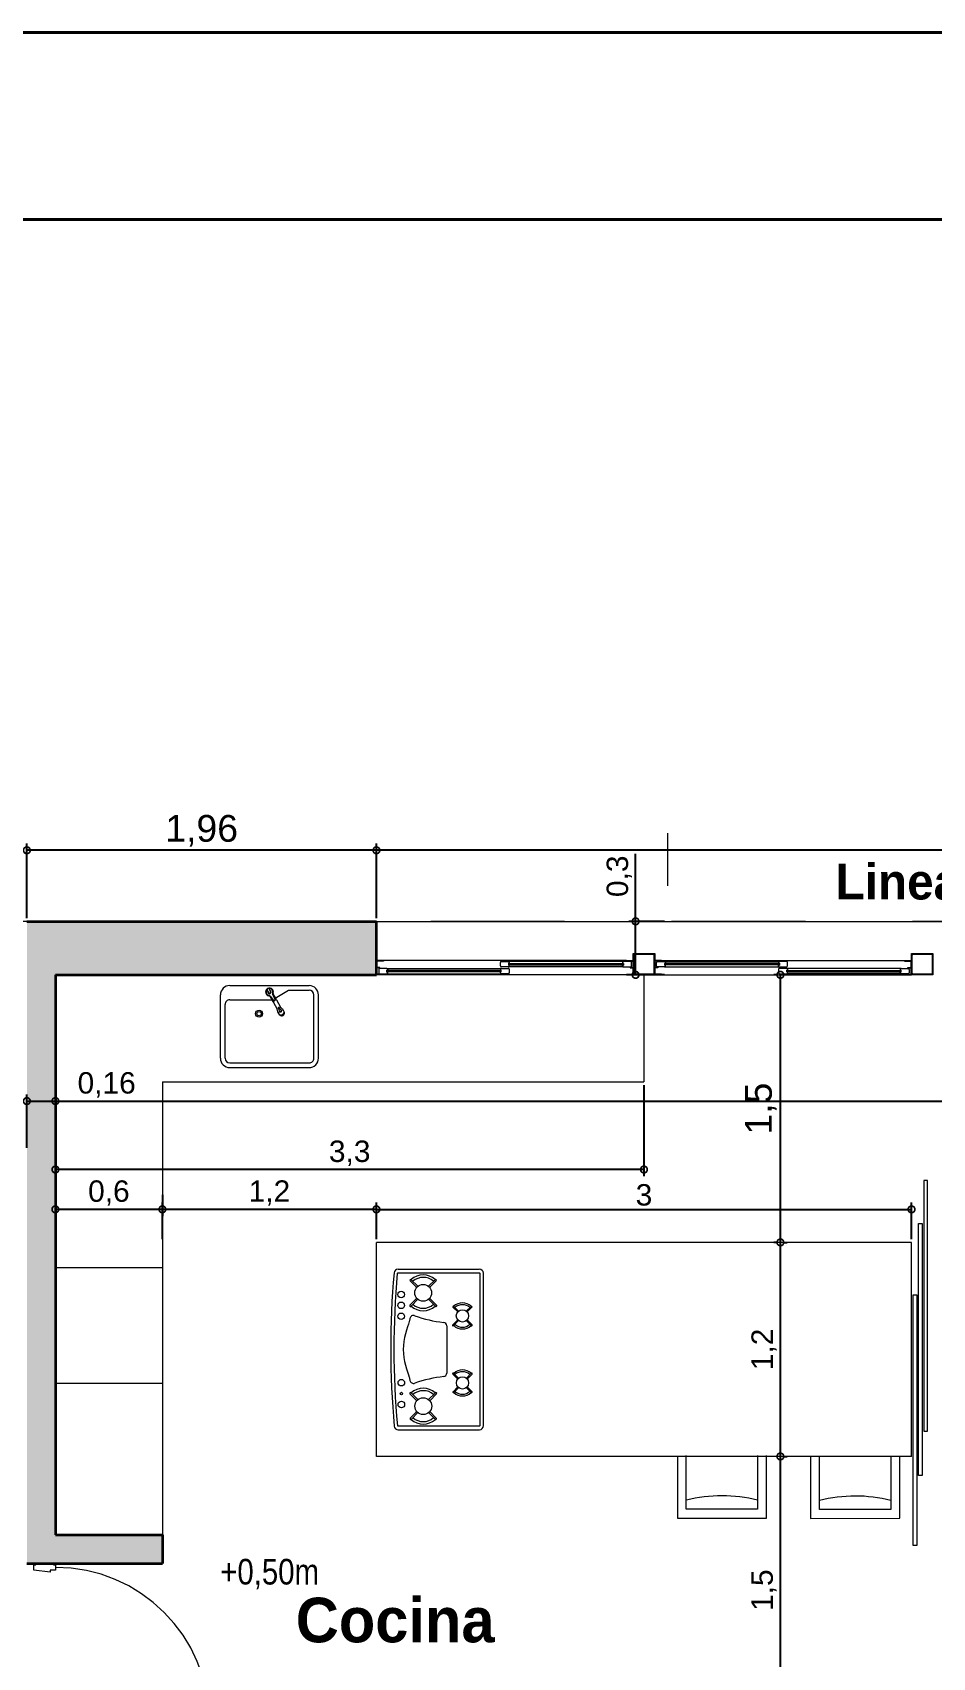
# Model space of a CAD drawing. Header units: millimetres. Extents: x 110427 to 125914, y 76277 to 76441.
# Drawn here: x 114091.39 to 114096.44, y 76341.02 to 76350.13 of the extents above; entities that cross this region are included whole.
import ezdxf

# ---------------------------------------------------------------- set-up
doc = ezdxf.new("R2010")
doc.units = ezdxf.units.MM
doc.linetypes.add('JIS_02_0.7', pattern=[1.35, 0.75, -0.6])
for name, color, linetype, lineweight in [('02_CIVIL_EXIST', 250, 'Continuous', 30), ('03_A CONSTRUIR', 250, 'Continuous', 35), ('04_CIVIL A CONSTRUIR', 250, 'Continuous', 35), ('06_CIVIL VISTAS GRUESA', 244, 'Continuous', 13), ('07_CIVIL VISTAS MEDIA', 143, 'Continuous', 9), ('09_CIVIL PROYECCIONES', 230, 'JIS_02_0.7', 5), ('11_CARPINTERIA Y MOBILIARIO', 141, 'Continuous', 9), ('12_HATCH', 8, 'Continuous', 9), ('12_TEXTOS', 4, 'Continuous', 40), ('13_COTAS', 8, 'Continuous', 9)]:
    doc.layers.add(name, color=color, linetype=linetype, lineweight=lineweight)
doc.layers.add('14_TEXTOS', color=4, linetype='Continuous')
doc.styles.add('JDS1', font='GOTHICB.TTF')
doc.styles.get("Standard").update_dxf_attribs({"font": 'arial.ttf'})
doc.styles.add('Swis721 BT', font='swiss.ttf')
doc.dimstyles.new('ISO-23', dxfattribs={"dimscale": 0.03, "dimtxt": 5, "dimasz": 2.5, "dimexe": 1.25, "dimexo": 0.625, "dimtad": 1, "dimtxsty": 'Swis721 BT', "dimblk": 'DOTSMALL', "dimcen": 2.5, "dimclrt": 150, "dimadec": 0, "dimazin": 0, "dimtfac": 1, "dimtmove": 0, "dimatfit": 3, "dimfxl": 0, "dimarcsym": 0})

# ---------------------------------------------------------------- blocks, each defined once
blk = doc.blocks.new('A$C4B131B44')
at = {"layer": '11_CARPINTERIA Y MOBILIARIO'}
for p, q in [((-0.2806, -0.3635), (-0.2806, 0.092)), ((0.5965, 0.1148), (-0.2577, 0.1148)), ((0.6194, -0.3635), (0.6194, 0.092)), ((-0.0719, 0.0455), (-0.0451, 0.0189)), ((-0.0674, 0.05), (-0.0406, 0.0235)), ((0.0035, 0.0235), (0.0315, 0.0512)), ((0.008, 0.0189), (0.036, 0.0467)), ((0.3307, 0.0189), (0.3027, 0.0467)), ((0.3352, 0.0235), (0.3072, 0.0512)), ((0.4061, 0.05), (0.3794, 0.0235)), ((0.4106, 0.0455), (0.3839, 0.0189)), ((-0.0719, -0.0514), (-0.0451, -0.0248)), ((-0.0674, -0.0559), (-0.0406, -0.0293)), ((0.0035, -0.0293), (0.0315, -0.0571)), ((0.008, -0.0248), (0.036, -0.0526)), ((0.0373, -0.0908), (0.3015, -0.0908)), ((0.3307, -0.0248), (0.3027, -0.0526)), ((0.3352, -0.0293), (0.3072, -0.0571)), ((0.4061, -0.0559), (0.3794, -0.0293)), ((0.4106, -0.0514), (0.3839, -0.0248)), ((-0.2216, -0.1562), (-0.1848, -0.1927)), ((-0.2155, -0.1499), (-0.1786, -0.1865)), ((-0.1179, -0.1865), (-0.0794, -0.1483)), ((-0.1118, -0.1927), (-0.0733, -0.1545)), ((0.4505, -0.1927), (0.412, -0.1545)), ((0.4567, -0.1865), (0.4182, -0.1483)), ((0.5542, -0.1499), (0.5174, -0.1865)), ((0.5604, -0.1562), (0.5236, -0.1927)), ((-0.2216, -0.2894), (-0.1848, -0.2528)), ((-0.2155, -0.2956), (-0.1786, -0.2591)), ((-0.1179, -0.2591), (-0.0794, -0.2973)), ((-0.1118, -0.2528), (-0.0733, -0.291)), ((0.4505, -0.2528), (0.412, -0.291)), ((0.4567, -0.2591), (0.4182, -0.2973)), ((0.5542, -0.2956), (0.5174, -0.2591)), ((0.5604, -0.2894), (0.5236, -0.2528))]:
    blk.add_line(p, q, dxfattribs=at)
blk.add_lwpolyline([(0.5994, -0.3635, -0.419031), (0.5965, -0.3663, -0.044114), (-0.2577, -0.3663, -0.419031), (-0.2606, -0.3635), (-0.2606, 0.092, -0.414214), (-0.2577, 0.0948), (0.5965, 0.0948, -0.414214), (0.5994, 0.092)], format="xyb", close=True, dxfattribs=at)
for centre, radius in [((-0.0185, -0.0029), 0.0344), ((0.3573, -0.0029), 0.0344), ((-0.1483, -0.2228), 0.0473), ((0.4871, -0.2228), 0.0473), ((-0.1394, -0.3457), 0.0184), ((-0.0781, -0.3457), 0.0184), ((-0.0168, -0.3457), 0.0184), ((0.3555, -0.3457), 0.0184), ((0.4168, -0.3457), 0.00737), ((0.4781, -0.3457), 0.0184)]:
    blk.add_circle(centre, radius, dxfattribs=at)
for centre, radius, start, end in [((-0.2577, 0.092), 0.0229, 90, 180), ((0.5965, 0.092), 0.0229, 0, 90), ((-0.0185, -0.0029), 0.0729, 137.6275, 222.3725), ((-0.0185, -0.0029), 0.0631, 138.11325, 221.88675), ((-0.0696, 0.0478), 0.00318, 45.22003, 225.22003), ((-0.0185, -0.0029), 0.0631, 318.11325, 41.88675), ((0.0338, 0.049), 0.00318, 314.77997, 134.77997), ((-0.0185, -0.0029), 0.0729, 317.72288, 42.27712), ((0.3573, -0.0029), 0.0729, 137.72288, 222.27712), ((0.3573, -0.0029), 0.0631, 138.11325, 221.88675), ((0.305, 0.049), 0.00318, 45.22003, 225.22003), ((0.3573, -0.0029), 0.0631, 318.11325, 41.88675), ((0.4084, 0.0478), 0.00318, 314.77997, 134.77997), ((0.3573, -0.0029), 0.0729, 317.6275, 42.3725), ((-0.0696, -0.0536), 0.00318, 134.77997, 314.77997), ((0.0373, -0.1108), 0.02, 90, 172.76677), ((0.0338, -0.0548), 0.00318, 225.22003, 45.22003), ((0.3015, -0.1108), 0.02, 7.23323, 90), ((0.305, -0.0548), 0.00318, 134.77997, 314.77997), ((0.4084, -0.0536), 0.00318, 225.22003, 45.22003), ((-0.1483, -0.2228), 0.1003, 137.6275, 222.3725), ((-0.1483, -0.2228), 0.0867, 138.11325, 221.88675), ((-0.2185, -0.153), 0.00438, 45.22003, 225.22003), ((-0.1483, -0.2228), 0.0867, 318.11325, 41.88675), ((-0.0764, -0.1514), 0.00438, 314.77997, 134.77997), ((-0.1483, -0.2228), 0.1003, 317.72288, 42.27712), ((-0.6829, -0.033), 0.7044, 340.35872, 353.87019), ((1.0217, -0.033), 0.7044, 186.12981, 199.64128), ((0.4871, -0.2228), 0.1003, 137.72288, 222.27712), ((0.4871, -0.2228), 0.0867, 138.11325, 221.88675), ((0.4151, -0.1514), 0.00438, 45.22003, 225.22003), ((0.4871, -0.2228), 0.0867, 318.11325, 41.88675), ((0.5573, -0.153), 0.00438, 314.77997, 134.77997), ((0.4871, -0.2228), 0.1003, 317.6275, 42.3725), ((-0.0011, -0.2776), 0.02, 156.94499, 262.07462), ((0.3399, -0.2776), 0.02, 277.92538, 23.05501), ((-0.2577, -0.3635), 0.0229, 180, 262.81617), ((-0.2185, -0.2925), 0.00438, 134.77997, 314.77997), ((-0.0764, -0.2941), 0.00438, 225.22003, 45.22003), ((0.4151, -0.2941), 0.00438, 134.77997, 314.77997), ((0.5573, -0.2925), 0.00438, 225.22003, 45.22003), ((0.5965, -0.3635), 0.0229, 277.18383, 0), ((0.1694, 4.4649), 4.87, 264.93463, 275.06537)]:
    blk.add_arc(centre, radius, start, end, dxfattribs=at)
blk.add_open_spline([(-0.0038, -0.2974), (0.0039, -0.2985), (0.0373, -0.3079), (0.1694, -0.3588), (0.3014, -0.3079), (0.3349, -0.2985), (0.3426, -0.2974)], degree=3, knots=[0.0270107, 0.0270107, 0.0270107, 0.0270107, 0.0505112, 0.2042843, 0.3580574, 0.381558, 0.381558, 0.381558, 0.381558], dxfattribs=at)
blk = doc.blocks.new('_DotSmall')
at = {"color": 0, "linetype": 'ByBlock', "const_width": 0.5}
blk.add_lwpolyline([(-0.0625, 0, 1), (0.0625, 0, 1)], format="xyb", close=True, dxfattribs=at)
blk = doc.blocks.new('*D549')
at = {"layer": '13_COTAS', "color": 0, "lineweight": -2}
for p, q in [((114091.523, 76344.8306), (114091.523, 76344.1041)), ((114091.523, 76344.1416), (114103.943, 76344.1416)), ((114103.943, 76343.9502), (114103.943, 76344.1791))]:
    blk.add_line(p, q, dxfattribs=at)
at = {"layer": 'Defpoints', "color": 0}
for p in [(114091.523, 76344.8493), (114103.943, 76344.1416), (114103.943, 76343.9314)]:
    blk.add_point(p, dxfattribs=at)
at = {"layer": '13_COTAS', "color": 0, "lineweight": -2, "xscale": 0.075, "yscale": 0.075, "zscale": 0.075, "rotation": 180}
blk.add_blockref('_DotSmall', (114091.523, 76344.1416), dxfattribs=at)
at = {"layer": '13_COTAS', "color": 0, "lineweight": -2, "xscale": 0.075, "yscale": 0.075, "zscale": 0.075}
blk.add_blockref('_DotSmall', (114103.943, 76344.1416), dxfattribs=at)
at = {"layer": '13_COTAS', "color": 150, "insert": (114097.733, 76344.2508), "char_height": 0.15, "attachment_point": 5, "style": 'Swis721 BT'}
blk.add_mtext('12,42', dxfattribs=at)
blk = doc.blocks.new('*D552')
at = {"layer": '13_COTAS', "color": 0, "lineweight": -2}
for p, q in [((114091.363, 76343.8804), (114091.363, 76344.1791)), ((114091.363, 76344.1416), (114091.523, 76344.1416)), ((114091.523, 76343.8804), (114091.523, 76344.1791)), ((114091.523, 76344.1416), (114091.9841, 76344.1416))]:
    blk.add_line(p, q, dxfattribs=at)
at = {"layer": 'Defpoints', "color": 0}
for p in [(114091.523, 76344.1416), (114091.363, 76343.8616), (114091.523, 76343.8616)]:
    blk.add_point(p, dxfattribs=at)
at = {"layer": '13_COTAS', "color": 0, "lineweight": -2, "xscale": 0.075, "yscale": 0.075, "zscale": 0.075, "rotation": 180}
blk.add_blockref('_DotSmall', (114091.363, 76344.1416), dxfattribs=at)
at = {"layer": '13_COTAS', "color": 0, "lineweight": -2, "xscale": 0.075, "yscale": 0.075, "zscale": 0.075}
blk.add_blockref('_DotSmall', (114091.523, 76344.1416), dxfattribs=at)
at = {"layer": '13_COTAS', "color": 150, "insert": (114091.8104, 76344.2327), "char_height": 0.12, "attachment_point": 5, "style": 'Swis721 BT'}
blk.add_mtext('0,16', dxfattribs=at)
blk = doc.blocks.new('*D533')
at = {"layer": '13_COTAS', "color": 0, "lineweight": -2}
for p, q in [((114095.5878, 76340.6492), (114095.5878, 76342.1493)), ((114095.6065, 76342.1493), (114095.6253, 76342.1493)), ((114095.6065, 76340.6492), (114095.6253, 76340.6492))]:
    blk.add_line(p, q, dxfattribs=at)
at = {"layer": 'Defpoints', "color": 0}
for p in [(114095.5878, 76342.1493), (114095.5878, 76342.1493), (114095.5878, 76340.6492)]:
    blk.add_point(p, dxfattribs=at)
at = {"layer": '13_COTAS', "color": 0, "lineweight": -2, "xscale": 0.075, "yscale": 0.075, "zscale": 0.075}
for p, rotation in [((114095.5878, 76342.1493), 90), ((114095.5878, 76340.6492), 270)]:
    blk.add_blockref('_DotSmall', p, dxfattribs=dict(at, rotation=rotation))
at = {"layer": '13_COTAS', "color": 150, "insert": (114095.4967, 76341.3993), "char_height": 0.12, "attachment_point": 5, "rotation": 90, "style": 'Swis721 BT'}
blk.add_mtext('1,5', dxfattribs=at)
blk = doc.blocks.new('*D534')
at = {"layer": '13_COTAS', "color": 0, "lineweight": -2}
for p, q in [((114095.5878, 76342.1493), (114095.5878, 76343.3493)), ((114095.6065, 76343.3493), (114095.6253, 76343.3493)), ((114095.6065, 76342.1493), (114095.6253, 76342.1493))]:
    blk.add_line(p, q, dxfattribs=at)
at = {"layer": 'Defpoints', "color": 0}
for p in [(114095.5878, 76343.3493), (114095.5878, 76343.3493), (114095.5878, 76342.1493)]:
    blk.add_point(p, dxfattribs=at)
at = {"layer": '13_COTAS', "color": 0, "lineweight": -2, "xscale": 0.075, "yscale": 0.075, "zscale": 0.075}
for p, rotation in [((114095.5878, 76343.3493), 90), ((114095.5878, 76342.1493), 270)]:
    blk.add_blockref('_DotSmall', p, dxfattribs=dict(at, rotation=rotation))
at = {"layer": '13_COTAS', "color": 150, "insert": (114095.4967, 76342.7493), "char_height": 0.12, "attachment_point": 5, "rotation": 90, "style": 'Swis721 BT'}
blk.add_mtext('1,2', dxfattribs=at)
blk = doc.blocks.new('*D572')
at = {"layer": '13_COTAS', "color": 0, "lineweight": -2}
for p, q in [((114094.776, 76345.1493), (114094.776, 76345.5288)), ((114094.9373, 76345.1493), (114094.7385, 76345.1493)), ((114094.776, 76344.8493), (114094.776, 76345.1493)), ((114094.9373, 76344.8493), (114094.7385, 76344.8493))]:
    blk.add_line(p, q, dxfattribs=at)
at = {"layer": 'Defpoints', "color": 0}
for p in [(114094.776, 76345.1493), (114094.9561, 76345.1493), (114094.9561, 76344.8493)]:
    blk.add_point(p, dxfattribs=at)
at = {"layer": '13_COTAS', "color": 0, "lineweight": -2, "xscale": 0.075, "yscale": 0.075, "zscale": 0.075}
for p, rotation in [((114094.776, 76345.1493), 90), ((114094.776, 76344.8493), 270)]:
    blk.add_blockref('_DotSmall', p, dxfattribs=dict(at, rotation=rotation))
at = {"layer": '13_COTAS', "color": 150, "insert": (114094.6849, 76345.402), "char_height": 0.12, "attachment_point": 5, "rotation": 90, "style": 'Swis721 BT'}
blk.add_mtext('0,3', dxfattribs=at)
blk = doc.blocks.new('*D573')
at = {"layer": '13_COTAS', "color": 0, "lineweight": -2}
for p, q in [((114092.123, 76343.368), (114092.123, 76343.5722)), ((114093.323, 76343.368), (114093.323, 76343.5722)), ((114093.323, 76343.5347), (114092.123, 76343.5347))]:
    blk.add_line(p, q, dxfattribs=at)
at = {"layer": 'Defpoints', "color": 0}
for p in [(114092.123, 76343.5347), (114092.123, 76343.3493), (114093.323, 76343.3493)]:
    blk.add_point(p, dxfattribs=at)
at = {"layer": '13_COTAS', "color": 0, "lineweight": -2, "xscale": 0.075, "yscale": 0.075, "zscale": 0.075, "rotation": 180}
blk.add_blockref('_DotSmall', (114092.123, 76343.5347), dxfattribs=at)
at = {"layer": '13_COTAS', "color": 0, "lineweight": -2, "xscale": 0.075, "yscale": 0.075, "zscale": 0.075}
blk.add_blockref('_DotSmall', (114093.323, 76343.5347), dxfattribs=at)
at = {"layer": '13_COTAS', "color": 150, "insert": (114092.723, 76343.6258), "char_height": 0.12, "attachment_point": 5, "style": 'Swis721 BT'}
blk.add_mtext('1,2', dxfattribs=at)
blk = doc.blocks.new('*D574')
at = {"layer": '13_COTAS', "color": 0, "lineweight": -2}
for p, q in [((114091.523, 76343.616), (114091.523, 76343.4972)), ((114092.123, 76343.616), (114092.123, 76343.4972)), ((114092.123, 76343.5347), (114091.523, 76343.5347))]:
    blk.add_line(p, q, dxfattribs=at)
at = {"layer": 'Defpoints', "color": 0}
for p in [(114091.523, 76343.6347), (114092.123, 76343.6347), (114091.523, 76343.5347)]:
    blk.add_point(p, dxfattribs=at)
at = {"layer": '13_COTAS', "color": 0, "lineweight": -2, "xscale": 0.075, "yscale": 0.075, "zscale": 0.075, "rotation": 180}
blk.add_blockref('_DotSmall', (114091.523, 76343.5347), dxfattribs=at)
at = {"layer": '13_COTAS', "color": 0, "lineweight": -2, "xscale": 0.075, "yscale": 0.075, "zscale": 0.075}
blk.add_blockref('_DotSmall', (114092.123, 76343.5347), dxfattribs=at)
at = {"layer": '13_COTAS', "color": 150, "insert": (114091.823, 76343.6258), "char_height": 0.12, "attachment_point": 5, "style": 'Swis721 BT'}
blk.add_mtext('0,6', dxfattribs=at)
blk = doc.blocks.new('*D586')
at = {"layer": '06_CIVIL VISTAS GRUESA', "color": 0, "lineweight": -2}
for p, q in [((114093.323, 76345.1681), (114093.323, 76345.5852)), ((114103.943, 76345.1681), (114103.943, 76345.5852)), ((114103.943, 76345.5477), (114093.323, 76345.5477))]:
    blk.add_line(p, q, dxfattribs=at)
at = {"layer": 'Defpoints', "color": 0}
for p in [(114093.323, 76345.5477), (114093.323, 76345.1493), (114103.943, 76345.1493)]:
    blk.add_point(p, dxfattribs=at)
at = {"layer": '06_CIVIL VISTAS GRUESA', "color": 0, "lineweight": -2, "xscale": 0.075, "yscale": 0.075, "zscale": 0.075}
for p, rotation in [((114093.323, 76345.5477), 180.0000001953298), ((114103.943, 76345.5477), 1.953298323087438e-07)]:
    blk.add_blockref('_DotSmall', p, dxfattribs=dict(at, rotation=rotation))
at = {"layer": '06_CIVIL VISTAS GRUESA', "color": 150, "insert": (114098.633, 76345.6568), "char_height": 0.15, "attachment_point": 5, "rotation": 0, "style": 'Swis721 BT'}
blk.add_mtext('10,60', dxfattribs=at)
blk = doc.blocks.new('*D587')
at = {"layer": '06_CIVIL VISTAS GRUESA', "color": 0, "lineweight": -2}
for p, q in [((114091.363, 76345.1681), (114091.363, 76345.5852)), ((114093.323, 76345.1681), (114093.323, 76345.5852)), ((114093.323, 76345.5477), (114091.363, 76345.5477))]:
    blk.add_line(p, q, dxfattribs=at)
at = {"layer": 'Defpoints', "color": 0}
for p in [(114091.363, 76345.5477), (114091.363, 76345.1493), (114093.323, 76345.1493)]:
    blk.add_point(p, dxfattribs=at)
at = {"layer": '06_CIVIL VISTAS GRUESA', "color": 0, "lineweight": -2, "xscale": 0.075, "yscale": 0.075, "zscale": 0.075}
for p, rotation in [((114091.363, 76345.5477), 180.000001058369), ((114093.323, 76345.5477), 1.058368992445935e-06)]:
    blk.add_blockref('_DotSmall', p, dxfattribs=dict(at, rotation=rotation))
at = {"layer": '06_CIVIL VISTAS GRUESA', "color": 150, "insert": (114092.343, 76345.6568), "char_height": 0.15, "attachment_point": 5, "rotation": 0, "style": 'Swis721 BT'}
blk.add_mtext('1,96', dxfattribs=at)
blk = doc.blocks.new('*D600')
at = {"layer": '13_COTAS', "color": 0, "lineweight": -2}
for p, q in [((114093.323, 76343.368), (114093.323, 76343.5722)), ((114096.323, 76343.368), (114096.323, 76343.5722)), ((114093.323, 76343.5347), (114096.323, 76343.5347))]:
    blk.add_line(p, q, dxfattribs=at)
at = {"layer": 'Defpoints', "color": 0}
for p in [(114096.323, 76343.5347), (114093.323, 76343.3493), (114096.323, 76343.3493)]:
    blk.add_point(p, dxfattribs=at)
at = {"layer": '13_COTAS', "color": 0, "lineweight": -2, "xscale": 0.075, "yscale": 0.075, "zscale": 0.075, "rotation": 180}
blk.add_blockref('_DotSmall', (114093.323, 76343.5347), dxfattribs=at)
at = {"layer": '13_COTAS', "color": 0, "lineweight": -2, "xscale": 0.075, "yscale": 0.075, "zscale": 0.075}
blk.add_blockref('_DotSmall', (114096.323, 76343.5347), dxfattribs=at)
at = {"layer": '13_COTAS', "color": 150, "insert": (114094.823, 76343.6151), "char_height": 0.12, "attachment_point": 5, "style": 'Swis721 BT'}
blk.add_mtext('3', dxfattribs=at)
blk = doc.blocks.new('*D617')
at = {"layer": '13_COTAS', "color": 0, "lineweight": -2}
for p, q in [((114091.523, 76344.2306), (114091.523, 76343.7205)), ((114094.823, 76344.2306), (114094.823, 76343.7205)), ((114094.823, 76343.758), (114091.523, 76343.758))]:
    blk.add_line(p, q, dxfattribs=at)
at = {"layer": 'Defpoints', "color": 0}
for p in [(114091.523, 76344.2493), (114094.823, 76344.2493), (114091.523, 76343.758)]:
    blk.add_point(p, dxfattribs=at)
at = {"layer": '13_COTAS', "color": 0, "lineweight": -2, "xscale": 0.075, "yscale": 0.075, "zscale": 0.075, "rotation": 180}
blk.add_blockref('_DotSmall', (114091.523, 76343.758), dxfattribs=at)
at = {"layer": '13_COTAS', "color": 0, "lineweight": -2, "xscale": 0.075, "yscale": 0.075, "zscale": 0.075}
blk.add_blockref('_DotSmall', (114094.823, 76343.758), dxfattribs=at)
at = {"layer": '13_COTAS', "color": 150, "insert": (114093.173, 76343.8491), "char_height": 0.12, "attachment_point": 5, "style": 'Swis721 BT'}
blk.add_mtext('3,3', dxfattribs=at)
blk = doc.blocks.new('*D544')
at = {"layer": '13_COTAS', "color": 0, "lineweight": -2}
for p, q in [((114095.5734, 76344.8494), (114095.5503, 76344.8494)), ((114095.5878, 76343.3493), (114095.5878, 76344.8494)), ((114095.5737, 76343.3493), (114095.5503, 76343.3493))]:
    blk.add_line(p, q, dxfattribs=at)
at = {"layer": 'Defpoints', "color": 0}
for p in [(114095.5878, 76344.8494), (114095.5921, 76344.8494), (114095.5925, 76343.3493)]:
    blk.add_point(p, dxfattribs=at)
at = {"layer": '13_COTAS', "color": 0, "lineweight": -2, "xscale": 0.075, "yscale": 0.075, "zscale": 0.075}
for p, rotation in [((114095.5878, 76344.8494), 90), ((114095.5878, 76343.3493), 270)]:
    blk.add_blockref('_DotSmall', p, dxfattribs=dict(at, rotation=rotation))
at = {"layer": '13_COTAS', "color": 150, "insert": (114095.4786, 76344.0994), "char_height": 0.15, "attachment_point": 5, "rotation": 90, "style": 'Swis721 BT'}
blk.add_mtext('1,5', dxfattribs=at)

msp = doc.modelspace()

# ---------------------------------------------------------------- hatches: boundary and pattern name
at = {"layer": '12_HATCH'}
h = msp.add_hatch(color=1, dxfattribs=at)
h.dxf.hatch_style = 1
h.paths.add_polyline_path([(114091.523, 76344.8493), (114093.323, 76344.8493), (114093.323, 76345.1493), (114091.363, 76345.1493), (114091.363, 76341.5492), (114092.123, 76341.5492), (114092.123, 76341.7092), (114091.523, 76341.7092)])

# ---------------------------------------------------------------- linework, layer by layer
at = {"layer": '02_CIVIL_EXIST', "lineweight": 40}
for points in [[(114075.2037, 76350.1329), (114119.2165, 76350.1329), (114119.2165, 76319.0095), (114075.2037, 76319.0095)], [(114077.8235, 76349.085), (114118.1686, 76349.085), (114118.1686, 76320.0575), (114077.8235, 76320.0575)]]:
    msp.add_lwpolyline(points, close=True, dxfattribs=at)
at = {"layer": '03_A CONSTRUIR'}
msp.add_line((114091.523, 76344.8493), (114091.523, 76341.7092), dxfattribs=at)
at = {"layer": '04_CIVIL A CONSTRUIR'}
for p, q in [((114091.363, 76345.1493), (114093.323, 76345.1493)), ((114093.323, 76344.8493), (114093.323, 76345.1493)), ((114091.523, 76344.8493), (114092.013, 76344.8493)), ((114091.523, 76344.8493), (114093.323, 76344.8493)), ((114091.523, 76341.7092), (114092.123, 76341.7092)), ((114092.123, 76341.7092), (114092.123, 76341.5492)), ((114091.363, 76341.5492), (114092.123, 76341.5492))]:
    msp.add_line(p, q, dxfattribs=at)
at = {"layer": '07_CIVIL VISTAS MEDIA'}
for p, q in [((114093.323, 76345.1493), (114103.943, 76345.1493)), ((114093.3629, 76344.8494), (114093.3229, 76344.8494)), ((114093.363, 76344.9294), (114093.323, 76344.9294)), ((114094.7655, 76344.8493), (114093.323, 76344.8493)), ((114094.7255, 76344.9294), (114093.3231, 76344.9294)), ((114093.326, 76344.9254), (114093.3259, 76344.8919)), ((114093.3259, 76344.8869), (114093.3259, 76344.8534)), ((114093.3429, 76344.8909), (114093.3269, 76344.8909)), ((114093.3429, 76344.8879), (114093.3269, 76344.8879)), ((114093.3629, 76344.8524), (114093.3269, 76344.8524)), ((114093.363, 76344.9264), (114093.327, 76344.9264)), ((114093.3359, 76344.8803), (114093.3359, 76344.86)), ((114093.3811, 76344.8851), (114093.3408, 76344.8851)), ((114093.3408, 76344.8551), (114093.3811, 76344.8551)), ((114093.3429, 76344.8879), (114093.3429, 76344.8909)), ((114093.3629, 76344.8494), (114093.3629, 76344.8524)), ((114093.363, 76344.9294), (114093.363, 76344.9264)), ((114093.3811, 76344.8851), (114094.0228, 76344.8857)), ((114093.385, 76344.875), (114093.3811, 76344.875)), ((114093.3811, 76344.8653), (114093.3811, 76344.875)), ((114093.3811, 76344.8653), (114093.385, 76344.8653)), ((114094.0219, 76344.8747), (114093.382, 76344.8741)), ((114093.382, 76344.8661), (114093.382, 76344.8741)), ((114094.0219, 76344.8667), (114093.382, 76344.8661)), ((114093.3826, 76344.8554), (114094.0228, 76344.8557)), ((114093.386, 76344.8803), (114093.386, 76344.876)), ((114093.386, 76344.86), (114093.386, 76344.8643)), ((114094.0179, 76344.8808), (114094.0179, 76344.8766)), ((114094.0179, 76344.8606), (114094.0179, 76344.8648)), ((114094.018, 76344.8991), (114094.018, 76344.9193)), ((114094.0189, 76344.8756), (114094.0228, 76344.8756)), ((114094.0228, 76344.8658), (114094.0189, 76344.8658)), ((114094.0219, 76344.8667), (114094.0219, 76344.8747)), ((114094.0228, 76344.9242), (114094.0631, 76344.9242)), ((114094.0631, 76344.8942), (114094.0228, 76344.8942)), ((114094.0228, 76344.8857), (114094.0631, 76344.8857)), ((114094.0228, 76344.8658), (114094.0228, 76344.8756)), ((114094.0631, 76344.8557), (114094.0228, 76344.8557)), ((114094.7074, 76344.9237), (114094.0631, 76344.9242)), ((114094.0631, 76344.914), (114094.067, 76344.914)), ((114094.0631, 76344.914), (114094.0631, 76344.9043)), ((114094.067, 76344.9043), (114094.0631, 76344.9043)), ((114094.7074, 76344.8937), (114094.0631, 76344.8942)), ((114094.064, 76344.9132), (114094.7065, 76344.9127)), ((114094.064, 76344.9132), (114094.064, 76344.9052)), ((114094.064, 76344.9052), (114094.7065, 76344.9047)), ((114094.068, 76344.9193), (114094.068, 76344.915)), ((114094.068, 76344.899), (114094.068, 76344.9033)), ((114094.068, 76344.8808), (114094.068, 76344.8605)), ((114094.7025, 76344.9188), (114094.7025, 76344.9145)), ((114094.7025, 76344.8985), (114094.7025, 76344.9028)), ((114094.7074, 76344.9135), (114094.7035, 76344.9135)), ((114094.7035, 76344.9038), (114094.7074, 76344.9038)), ((114094.7065, 76344.9127), (114094.7065, 76344.9047)), ((114094.7477, 76344.9237), (114094.7074, 76344.9237)), ((114094.7074, 76344.9135), (114094.7074, 76344.9038)), ((114094.7074, 76344.8937), (114094.7477, 76344.8937)), ((114094.7255, 76344.9294), (114094.7655, 76344.9294)), ((114094.7255, 76344.9294), (114094.7255, 76344.9264)), ((114094.7255, 76344.9264), (114094.7615, 76344.9264)), ((114094.7255, 76344.8524), (114094.7615, 76344.8524)), ((114094.7255, 76344.8494), (114094.7255, 76344.8524)), ((114094.7255, 76344.8494), (114094.7655, 76344.8494)), ((114094.7455, 76344.8909), (114094.7615, 76344.8909)), ((114094.7455, 76344.8909), (114094.7455, 76344.8879)), ((114094.7455, 76344.8879), (114094.7615, 76344.8879)), ((114094.7525, 76344.8985), (114094.7525, 76344.9188)), ((114094.7625, 76344.8919), (114094.7625, 76344.9254)), ((114094.7625, 76344.8534), (114094.7625, 76344.8869)), ((114094.9204, 76344.9294), (114094.8804, 76344.9294)), ((114094.9204, 76344.8494), (114094.8804, 76344.8494)), ((114094.8804, 76344.8493), (114096.323, 76344.8493)), ((114094.8834, 76344.8919), (114094.8834, 76344.9254)), ((114094.8834, 76344.8534), (114094.8834, 76344.8869)), ((114094.9204, 76344.9264), (114094.8844, 76344.9264)), ((114094.9004, 76344.8909), (114094.8844, 76344.8909)), ((114094.9004, 76344.8879), (114094.8844, 76344.8879)), ((114094.9204, 76344.8524), (114094.8844, 76344.8524)), ((114094.8934, 76344.8985), (114094.8934, 76344.9188)), ((114094.8982, 76344.9237), (114094.9385, 76344.9237)), ((114094.9385, 76344.8937), (114094.8983, 76344.8937)), ((114094.9004, 76344.8909), (114094.9004, 76344.8879)), ((114094.9204, 76344.9294), (114094.9204, 76344.9264)), ((114094.9204, 76344.9294), (114096.3228, 76344.9294)), ((114094.9204, 76344.8494), (114094.9204, 76344.8524)), ((114094.9385, 76344.9237), (114095.5828, 76344.9242)), ((114094.9385, 76344.9135), (114094.9424, 76344.9135)), ((114094.9385, 76344.9135), (114094.9385, 76344.9038)), ((114094.9424, 76344.9038), (114094.9385, 76344.9038)), ((114094.9385, 76344.8937), (114095.5828, 76344.8942)), ((114095.5819, 76344.9132), (114094.9394, 76344.9127)), ((114094.9394, 76344.9127), (114094.9394, 76344.9047)), ((114095.5819, 76344.9052), (114094.9394, 76344.9047)), ((114094.9434, 76344.9188), (114094.9434, 76344.9145)), ((114094.9434, 76344.8985), (114094.9434, 76344.9028)), ((114095.5779, 76344.9193), (114095.5779, 76344.915)), ((114095.5779, 76344.899), (114095.5779, 76344.9033)), ((114095.5779, 76344.8808), (114095.578, 76344.8605)), ((114095.5828, 76344.914), (114095.5789, 76344.914)), ((114095.5789, 76344.9043), (114095.5828, 76344.9043)), ((114095.5819, 76344.9132), (114095.5819, 76344.9052)), ((114095.6231, 76344.9242), (114095.5828, 76344.9242)), ((114095.5828, 76344.914), (114095.5828, 76344.9043)), ((114095.5828, 76344.8942), (114095.6231, 76344.8942)), ((114095.6231, 76344.8857), (114095.5828, 76344.8857)), ((114095.5828, 76344.8557), (114095.6231, 76344.8557)), ((114096.2648, 76344.8851), (114095.6231, 76344.8857)), ((114095.627, 76344.8756), (114095.6231, 76344.8756)), ((114095.6231, 76344.8658), (114095.6231, 76344.8756)), ((114095.6231, 76344.8658), (114095.627, 76344.8658)), ((114096.2633, 76344.8554), (114095.6231, 76344.8557)), ((114095.624, 76344.8747), (114096.2639, 76344.8741)), ((114095.624, 76344.8667), (114095.624, 76344.8747)), ((114095.624, 76344.8667), (114096.264, 76344.8661)), ((114095.6279, 76344.8991), (114095.6279, 76344.9193)), ((114095.628, 76344.8808), (114095.628, 76344.8766)), ((114095.628, 76344.8606), (114095.628, 76344.8648)), ((114096.2599, 76344.8803), (114096.2599, 76344.876)), ((114096.26, 76344.86), (114096.26, 76344.8643)), ((114096.2609, 76344.875), (114096.2648, 76344.875)), ((114096.2648, 76344.8653), (114096.261, 76344.8653)), ((114096.264, 76344.8661), (114096.2639, 76344.8741)), ((114096.2648, 76344.8851), (114096.3051, 76344.8851)), ((114096.2648, 76344.8653), (114096.2648, 76344.875)), ((114096.3051, 76344.8551), (114096.2649, 76344.8551)), ((114096.283, 76344.9294), (114096.323, 76344.9294)), ((114096.283, 76344.9294), (114096.283, 76344.9264)), ((114096.283, 76344.9264), (114096.319, 76344.9264)), ((114096.283, 76344.8524), (114096.319, 76344.8524)), ((114096.283, 76344.8494), (114096.283, 76344.8524)), ((114096.283, 76344.8494), (114096.323, 76344.8494)), ((114096.303, 76344.8909), (114096.319, 76344.8909)), ((114096.303, 76344.8879), (114096.303, 76344.8909)), ((114096.303, 76344.8879), (114096.319, 76344.8879)), ((114096.31, 76344.8803), (114096.31, 76344.86)), ((114096.32, 76344.9254), (114096.32, 76344.8919)), ((114096.32, 76344.8869), (114096.32, 76344.8534))]:
    msp.add_line(p, q, dxfattribs=at)
for points in [[(114094.883, 76344.9693), (114094.883, 76344.8493), (114094.763, 76344.8493), (114094.763, 76344.9693)], [(114096.443, 76344.9693), (114096.443, 76344.8493), (114096.323, 76344.8493), (114096.323, 76344.9693)]]:
    msp.add_lwpolyline(points, close=True, dxfattribs=at)
for points in [[(114094.8785, 76344.9603), (114094.8785, 76344.8583, -0.414214), (114094.874, 76344.8538), (114094.772, 76344.8538, -0.414214), (114094.7675, 76344.8583), (114094.7675, 76344.9603, -0.414214), (114094.772, 76344.9648), (114094.874, 76344.9648, -0.414214)], [(114096.4385, 76344.9603), (114096.4385, 76344.8583, -0.414214), (114096.434, 76344.8538), (114096.332, 76344.8538, -0.414214), (114096.3275, 76344.8583), (114096.3275, 76344.9603, -0.414214), (114096.332, 76344.9648), (114096.434, 76344.9648, -0.414214)]]:
    msp.add_lwpolyline(points, format="xyb", close=True, dxfattribs=at)
for centre, radius, start, end in [((114093.3269, 76344.8919), 0.001, 179.98598, 269.98597), ((114093.3269, 76344.8869), 0.001, 89.98597, 179.98598), ((114093.3269, 76344.8534), 0.001, 179.98598, 269.98597), ((114093.327, 76344.9254), 0.001, 89.98597, 179.98598), ((114093.3408, 76344.8803), 0.00488, 89.98597, 179.98598), ((114093.3408, 76344.86), 0.00488, 179.98598, 269.98597), ((114093.3811, 76344.8803), 0.00488, 359.98598, 89.98597), ((114093.3811, 76344.86), 0.0049, 269.98597, 359.98598), ((114093.385, 76344.876), 0.001, 269.98597, 359.98598), ((114094.0228, 76344.8808), 0.00488, 89.98597, 179.98598), ((114094.0189, 76344.8766), 0.001, 179.98598, 269.98597), ((114094.0228, 76344.8606), 0.0049, 179.98598, 269.98597), ((114094.0228, 76344.9193), 0.00488, 89.98597, 179.98598), ((114094.0228, 76344.8991), 0.00488, 179.98598, 269.98597), ((114094.0631, 76344.9193), 0.0049, 359.98598, 89.98597), ((114094.0631, 76344.899), 0.00488, 269.98597, 359.98598), ((114094.0631, 76344.8808), 0.00488, 359.98598, 89.98597), ((114094.0631, 76344.8605), 0.00488, 269.98597, 359.98598), ((114094.067, 76344.9033), 0.001, 359.98598, 89.98597), ((114094.7074, 76344.9188), 0.0049, 89.98597, 179.98598), ((114094.7035, 76344.9028), 0.001, 89.98597, 179.98598), ((114094.7074, 76344.8985), 0.00488, 179.98598, 269.98597), ((114094.7477, 76344.9188), 0.00488, 359.98598, 89.98597), ((114094.7477, 76344.8985), 0.00488, 269.98597, 359.98598), ((114094.7615, 76344.9254), 0.001, 359.98598, 89.98597), ((114094.7615, 76344.8919), 0.001, 269.98597, 359.98598), ((114094.7615, 76344.8869), 0.001, 359.98598, 89.98597), ((114094.7615, 76344.8534), 0.001, 269.98597, 359.98598), ((114094.8844, 76344.9254), 0.001, 90.01403, 180.01402), ((114094.8844, 76344.8919), 0.001, 180.01402, 270.01403), ((114094.8844, 76344.8869), 0.001, 90.01403, 180.01402), ((114094.8844, 76344.8534), 0.001, 180.01402, 270.01403), ((114094.8982, 76344.9188), 0.00488, 90.01403, 180.01402), ((114094.8983, 76344.8985), 0.00488, 180.01402, 270.01403), ((114094.9385, 76344.9188), 0.0049, 0.01402, 90.01403), ((114094.9385, 76344.8985), 0.00488, 270.01403, 0.01402), ((114094.9424, 76344.9028), 0.001, 0.01402, 90.01403), ((114095.5828, 76344.9193), 0.0049, 90.01403, 180.01402), ((114095.5789, 76344.9033), 0.001, 90.01403, 180.01402), ((114095.5828, 76344.899), 0.00488, 180.01402, 270.01403), ((114095.5828, 76344.8808), 0.00488, 90.01403, 180.01402), ((114095.5828, 76344.8605), 0.00488, 180.01402, 270.01403), ((114095.6231, 76344.9193), 0.00488, 0.01402, 90.01403), ((114095.6231, 76344.8991), 0.00488, 270.01403, 0.01402), ((114095.6231, 76344.8808), 0.00488, 0.01402, 90.01403), ((114095.6231, 76344.8606), 0.0049, 270.01403, 0.01402), ((114095.627, 76344.8766), 0.001, 270.01403, 0.01402), ((114096.2648, 76344.8803), 0.00488, 90.01403, 180.01402), ((114096.2609, 76344.876), 0.001, 180.01402, 270.01403), ((114096.2649, 76344.86), 0.0049, 180.01402, 270.01403), ((114096.3051, 76344.8803), 0.00488, 0.01402, 90.01403), ((114096.3051, 76344.86), 0.00488, 270.01403, 0.01402), ((114096.319, 76344.9254), 0.001, 0.01402, 90.01403), ((114096.319, 76344.8919), 0.001, 270.01403, 0.01402), ((114096.319, 76344.8869), 0.001, 0.01402, 90.01403), ((114096.319, 76344.8534), 0.001, 270.01403, 0.01402)]:
    msp.add_arc(centre, radius, start, end, dxfattribs=at)
at = {"layer": '07_CIVIL VISTAS MEDIA', "extrusion": (5.97168e-08, 2.7064e-08, 1)}
msp.add_arc((114093.385, 76344.8643, 0.0089), 0.001, 359.98598, 89.98597, dxfattribs=at)
at = {"layer": '07_CIVIL VISTAS MEDIA', "extrusion": (-5.97036e-08, 2.70932e-08, 1)}
msp.add_arc((114094.0189, 76344.8648, -0.0047), 0.001, 89.98597, 179.98598, dxfattribs=at)
at = {"layer": '07_CIVIL VISTAS MEDIA', "extrusion": (5.97036e-08, -2.70932e-08, 1)}
msp.add_arc((114094.067, 76344.915, 0.0047), 0.001, 269.98597, 359.98598, dxfattribs=at)
at = {"layer": '07_CIVIL VISTAS MEDIA', "extrusion": (-5.97168e-08, -2.7064e-08, 1)}
msp.add_arc((114094.7035, 76344.9145, -0.0089), 0.001, 179.98598, 269.98597, dxfattribs=at)
at = {"layer": '07_CIVIL VISTAS MEDIA', "extrusion": (5.97168e-08, -2.7064e-08, 1)}
msp.add_arc((114094.9424, 76344.9145, 0.0047), 0.001, 270.01403, 0.01402, dxfattribs=at)
at = {"layer": '07_CIVIL VISTAS MEDIA', "extrusion": (-5.97036e-08, -2.70932e-08, 1)}
msp.add_arc((114095.5789, 76344.915, -0.0089), 0.001, 180.01402, 270.01403, dxfattribs=at)
at = {"layer": '07_CIVIL VISTAS MEDIA', "extrusion": (5.97036e-08, 2.70932e-08, 1)}
msp.add_arc((114095.627, 76344.8648, 0.0089), 0.001, 0.01402, 90.01403, dxfattribs=at)
at = {"layer": '07_CIVIL VISTAS MEDIA', "extrusion": (-5.97168e-08, 2.7064e-08, 1)}
msp.add_arc((114096.261, 76344.8643, -0.0047), 0.001, 90.01403, 180.01402, dxfattribs=at)
at = {"layer": '09_CIVIL PROYECCIONES'}
msp.add_line((114109.2278, 76345.1493), (114083.84, 76345.1493), dxfattribs=at)
at = {"layer": '09_CIVIL PROYECCIONES', "ltscale": 2}
msp.add_arc((114091.523, 76340.6642), 0.863, 0, 90, dxfattribs=at)
at = {"layer": '11_CARPINTERIA Y MOBILIARIO'}
for p, q in [((114094.823, 76344.8493), (114094.823, 76344.2493)), ((114092.5009, 76344.7895), (114092.9458, 76344.7891)), ((114092.7081, 76344.7647, -59.894), (114092.7079, 76344.765, -59.894)), ((114092.7081, 76344.7647, -59.894), (114092.7206, 76344.7474, -59.894)), ((114092.7209, 76344.7722, -59.894), (114092.7208, 76344.7725, -59.894)), ((114092.7209, 76344.7722, -59.894), (114092.7299, 76344.7528, -59.894)), ((114092.7557, 76344.7193), (114092.8303, 76344.763)), ((114092.8303, 76344.763), (114092.9458, 76344.7629)), ((114092.448, 76344.3821), (114092.4483, 76344.737)), ((114092.4743, 76344.382), (114092.4745, 76344.683)), ((114092.5008, 76344.7092), (114092.7367, 76344.709)), ((114092.725, 76344.7291, -59.894), (114092.7418, 76344.7003, -59.894)), ((114092.7296, 76344.7281, -59.894), (114092.7451, 76344.7055, -59.894)), ((114092.7423, 76344.7355, -59.894), (114092.7543, 76344.7109, -59.894)), ((114092.7428, 76344.6992, -59.894), (114092.7431, 76344.699, -59.894)), ((114092.7432, 76344.698, -59.894), (114092.7672, 76344.6568, -59.894)), ((114092.7437, 76344.74, -59.894), (114092.7605, 76344.7112, -59.894)), ((114092.7609, 76344.7097, -59.894), (114092.761, 76344.7094, -59.894)), ((114092.7618, 76344.7089, -59.894), (114092.7858, 76344.6677, -59.894)), ((114092.8081, 76344.6392, -59.894), (114092.7977, 76344.6571, -59.894)), ((114092.9717, 76344.3816), (114092.972, 76344.7366)), ((114092.998, 76344.3816), (114092.9983, 76344.7366)), ((114092.7811, 76344.6234, -59.894), (114092.7706, 76344.6413, -59.894)), ((114092.5005, 76344.3558), (114092.9455, 76344.3554)), ((114092.5005, 76344.3295), (114092.9454, 76344.3291)), ((114092.123, 76344.2493), (114094.823, 76344.2493)), ((114092.123, 76344.2493), (114092.123, 76341.7092)), ((114093.323, 76342.1493), (114093.323, 76343.3493)), ((114096.323, 76343.3493), (114093.323, 76343.3493)), ((114096.323, 76342.1493), (114096.323, 76343.3493)), ((114091.523, 76343.2093), (114092.123, 76343.2093)), ((114091.523, 76342.5593), (114092.123, 76342.5593)), ((114096.323, 76342.1493), (114093.323, 76342.1493)), ((114095.0102, 76342.1536), (114095.0105, 76341.8036)), ((114095.0604, 76341.8537), (114095.0602, 76342.1537)), ((114095.4602, 76342.154), (114095.4604, 76341.854)), ((114095.5105, 76341.804), (114095.5102, 76342.154)), ((114095.757, 76342.152), (114095.7572, 76341.802)), ((114095.8072, 76341.8521), (114095.807, 76342.1521)), ((114096.207, 76342.1524), (114096.2072, 76341.8524)), ((114096.2572, 76341.8025), (114096.257, 76342.1525)), ((114095.4604, 76341.8539), (114095.0604, 76341.8536)), ((114096.2072, 76341.8523), (114095.8072, 76341.852)), ((114095.0105, 76341.8035), (114095.5105, 76341.804)), ((114095.7572, 76341.802), (114096.2572, 76341.8024))]:
    msp.add_line(p, q, dxfattribs=at)
for points in [[(114096.413, 76342.2903), (114096.413, 76343.6969), (114096.393, 76343.6969), (114096.393, 76342.2903)], [(114096.383, 76343.4558), (114096.383, 76342.0427), (114096.363, 76342.0427), (114096.363, 76343.4558)], [(114096.353, 76343.0558), (114096.353, 76341.6492), (114096.333, 76341.6492), (114096.333, 76343.0558)]]:
    msp.add_lwpolyline(points, close=True, dxfattribs=at)
msp.add_lwpolyline([(114091.513, 76341.5422), (114091.523, 76341.5422), (114091.523, 76341.5122), (114091.494, 76341.5122), (114091.494, 76341.5001), (114091.403, 76341.512), (114091.403, 76341.5422), (114091.413, 76341.5422)], dxfattribs=at)
for radius in [0.0195, 0.0118]:
    msp.add_circle((114092.665, 76344.6318), radius, dxfattribs=at)
for centre, radius, start, end in [((114092.5008, 76344.737), 0.0525, 89.95119, 179.9512), ((114092.7233, 76344.7534, -59.894), 0.0223, 322.0521, 278.4899), ((114092.7233, 76344.7534, -59.894), 0.019, 143.38059, 258.39067), ((114092.7084, 76344.7653, -59.894), 0.00054, 141.58637, 215.82865), ((114092.7233, 76344.7534, -59.894), 0.0196, 98.95564, 141.58637), ((114092.7233, 76344.7526), 0.00938, 159.97305, 74.50182), ((114092.7203, 76344.7723, -59.894), 0.00054, 24.71335, 98.95564), ((114092.725, 76344.7505, -59.894), 0.0054, 215.82865, 24.71335), ((114092.7233, 76344.7534, -59.894), 0.019, 342.15133, 97.16142), ((114092.9458, 76344.7366), 0.0525, 359.9512, 89.95119), ((114092.9458, 76344.7366), 0.0263, 359.9512, 89.95119), ((114092.5008, 76344.683), 0.0263, 89.95119, 179.9512), ((114092.7162, 76344.7189, -59.894), 0.0162, 34.41019, 78.39067), ((114092.7213, 76344.7269, -59.894), 0.00432, 30.271, 85.58733), ((114092.7568, 76344.7426, -59.894), 0.0162, 162.15133, 206.13181), ((114092.7564, 76344.6967, -59.894), 0.015, 141.35714, 166.27736), ((114092.7463, 76344.7033, -59.894), 0.0054, 214.41019, 230.50886), ((114092.7566, 76344.6965, -59.894), 0.0137, 142.33346, 170.79807), ((114092.7441, 76344.6985, -59.894), 0.00108, 173.7425, 210.271), ((114092.7474, 76344.7422, -59.894), 0.00432, 154.95467, 210.271), ((114092.7493, 76344.7088, -59.894), 0.0054, 218.20941, 22.33259), ((114092.7564, 76344.6967, -59.894), 0.015, 74.26465, 99.18486), ((114092.7566, 76344.6965, -59.894), 0.0137, 69.87289, 98.20854), ((114092.7556, 76344.7088, -59.894), 0.0054, 10.03314, 26.13181), ((114092.7609, 76344.7083, -59.894), 0.00108, 30.271, 66.7995), ((114092.7757, 76344.6644, -59.894), 0.00341, 126.23872, 207.52556), ((114092.5587, 76344.5422, -59.894), 0.2456, 24.37741, 29.40964), ((114092.7751, 76344.664, -59.894), 0.00341, 33.01644, 114.30328), ((114092.9882, 76344.7929, -59.894), 0.2456, 211.13236, 216.16459), ((114092.8668, 76344.7457, -59.894), 0.1124, 223.92398, 232.05182), ((114092.6595, 76344.6247, -59.894), 0.1124, 8.49018, 16.61802), ((114092.7793, 76344.6575, -59.894), 0.0155, 256.07964, 284.55665), ((114092.7881, 76344.6413, -59.894), 0.0162, 231.79508, 302.2249), ((114092.7911, 76344.6361, -59.894), 0.0162, 231.79508, 302.2249), ((114092.7865, 76344.6457, -59.894), 0.00457, 207.64586, 297.31439), ((114092.786, 76344.6455, -59.894), 0.00457, 303.22761, 32.89614), ((114092.7793, 76344.6575, -59.894), 0.0155, 315.98535, 344.46236), ((114092.7891, 76344.6419, -59.894), 0.0162, 298.3171, 8.74692), ((114092.7921, 76344.6367, -59.894), 0.0162, 298.3171, 8.74692), ((114092.5005, 76344.382), 0.0525, 179.9512, 269.95119), ((114092.5005, 76344.382), 0.0263, 179.9512, 269.95119), ((114092.9455, 76344.3816), 0.0525, 269.95119, 359.9512), ((114092.9455, 76344.3816), 0.0263, 269.95119, 359.9512), ((114095.2611, 76341.1162), 0.8125, 75.79877, 104.29883), ((114096.0078, 76341.1147), 0.8125, 75.79877, 104.29883)]:
    msp.add_arc(centre, radius, start, end, dxfattribs=at)
at = {"layer": '13_COTAS'}
msp.add_line((114094.9561, 76345.3493), (114094.9561, 76345.6441), dxfattribs=at)

# ---------------------------------------------------------------- block references
at = {"layer": '11_CARPINTERIA Y MOBILIARIO', "rotation": 270.0488027705584}
msp.add_blockref('A$C4B131B44', (114093.808, 76342.9186), dxfattribs=at)

# ---------------------------------------------------------------- texts
at = {"layer": '12_TEXTOS', "insert": (114092.4472, 76341.575), "char_height": 0.143738, "attachment_point": 1}
msp.add_mtext('{\\fTechnic|b0|i0|c2|p2;+0,50m}', dxfattribs=at)
at = {"layer": '13_COTAS', "color": 150, "insert": (114096.8632, 76345.3705), "char_height": 0.2, "width": 6.361913, "attachment_point": 5, "style": 'JDS1'}
msp.add_mtext('\\A1;Linea de Retiro', dxfattribs=at)
at = {"layer": '14_TEXTOS', "insert": (114093.428, 76341.2303), "char_height": 0.25, "width": 1.378078, "attachment_point": 5, "style": 'JDS1'}
msp.add_mtext('Cocina', dxfattribs=at)

# ---------------------------------------------------------------- dimensions: what is measured, and where the dimension line sits
at = {"layer": '06_CIVIL VISTAS GRUESA'}
dim = msp.add_aligned_dim(p1=(114093.323, 76345.1493), p2=(114091.363, 76345.1493), distance=-0.3984, dimstyle='ISO-23', override={"dimfxl": 100, "dimarcsym": 2}, dxfattribs=at)
dim.commit()
dim.dimension.update_dxf_attribs({"geometry": '*D587', "text_midpoint": (114092.343, 76345.6568)})
dim = msp.add_aligned_dim(p1=(114103.943, 76345.1493), p2=(114093.323, 76345.1493), distance=-0.3984, text='10,60', dimstyle='ISO-23', override={"dimfxl": 100, "dimarcsym": 2}, dxfattribs=at)
dim.commit()
dim.dimension.update_dxf_attribs({"geometry": '*D586', "text_midpoint": (114098.633, 76345.6568)})
at = {"layer": '13_COTAS'}
dim = msp.add_linear_dim(base=(114094.776, 76345.1493), p1=(114094.9561, 76344.8493), p2=(114094.9561, 76345.1493), angle=90, dimstyle='ISO-23', override={"dimtxt": 4}, dxfattribs=at)
dim.commit()
dim.dimension.update_dxf_attribs({"geometry": '*D572', "text_midpoint": (114094.776, 76345.402), "dimtype": 160})
dim = msp.add_linear_dim(base=(114103.943, 76344.1416), p1=(114091.523, 76344.8493), p2=(114103.943, 76343.9314), dimstyle='ISO-23', dxfattribs=at)
dim.commit()
dim.dimension.update_dxf_attribs({"geometry": '*D549', "text_midpoint": (114097.733, 76344.2508)})
dim = msp.add_linear_dim(base=(114095.5878, 76344.8494), p1=(114095.5925, 76343.3493), p2=(114095.5921, 76344.8494), angle=90, dimstyle='ISO-23', dxfattribs=at)
dim.commit()
dim.dimension.update_dxf_attribs({"geometry": '*D544', "text_midpoint": (114095.4786, 76344.0994)})
dim = msp.add_linear_dim(base=(114091.523, 76344.1416), p1=(114091.363, 76343.8616), p2=(114091.523, 76343.8616), dimstyle='ISO-23', override={"dimtxt": 4}, dxfattribs=at)
dim.commit()
dim.dimension.update_dxf_attribs({"geometry": '*D552', "text_midpoint": (114091.8104, 76344.1416), "dimtype": 160})
for base, p1, p2, picture, middle in [((114091.523, 76343.758), (114094.823, 76344.2493), (114091.523, 76344.2493), '*D617', (114093.173, 76343.8491)), ((114091.523, 76343.5347), (114092.123, 76343.6347), (114091.523, 76343.6347), '*D574', (114091.823, 76343.6258)), ((114092.123, 76343.5347), (114093.323, 76343.3493), (114092.123, 76343.3493), '*D573', (114092.723, 76343.6258)), ((114096.323, 76343.5347), (114093.323, 76343.3493), (114096.323, 76343.3493), '*D600', (114094.823, 76343.6151))]:
    dim = msp.add_linear_dim(base=base, p1=p1, p2=p2, dimstyle='ISO-23', override={"dimtxt": 4}, dxfattribs=at)
    dim.commit()
    dim.dimension.update_dxf_attribs({"geometry": picture, "text_midpoint": middle})
for base, p1, p2, picture, middle in [((114095.5878, 76343.3493), (114095.5878, 76342.1493), (114095.5878, 76343.3493), '*D534', (114095.4967, 76342.7493)), ((114095.5878, 76342.1493), (114095.5878, 76340.6492), (114095.5878, 76342.1493), '*D533', (114095.4967, 76341.3993))]:
    dim = msp.add_linear_dim(base=base, p1=p1, p2=p2, angle=90, dimstyle='ISO-23', override={"dimtxt": 4}, dxfattribs=at)
    dim.commit()
    dim.dimension.update_dxf_attribs({"geometry": picture, "text_midpoint": middle})

doc.saveas('drawing.dxf')
